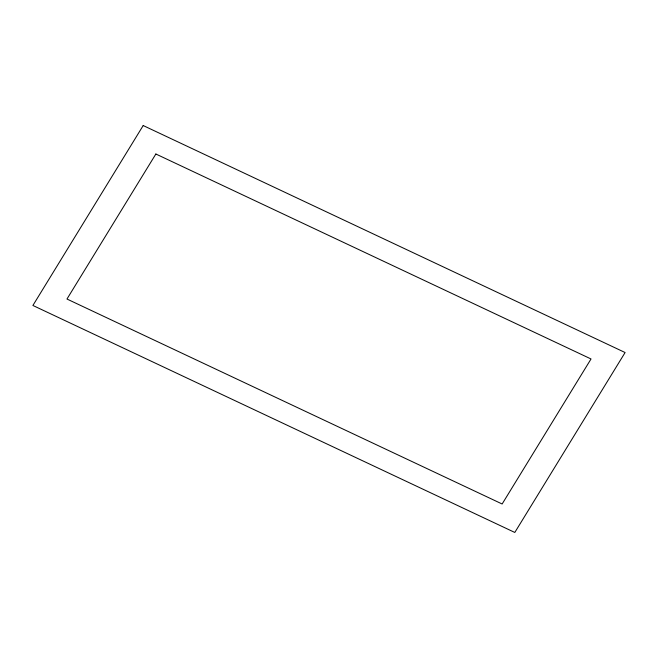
<?xml version="1.0" encoding="UTF-8"?>
<svg xmlns="http://www.w3.org/2000/svg" width="658" height="658" viewBox="0 0 658 658"><rect width="100%" height="100%" fill="white"/><g stroke="black" fill="none" stroke-linecap="round" stroke-linejoin="round"><path stroke-width="0.99" d="M143.197 125.546L32.9 305.468L514.803 532.454L625.1 352.532L143.197 125.546M155.864 154.005L66.968 299.028L502.136 503.995L591.032 358.972L155.864 154.005"/></g></svg>
